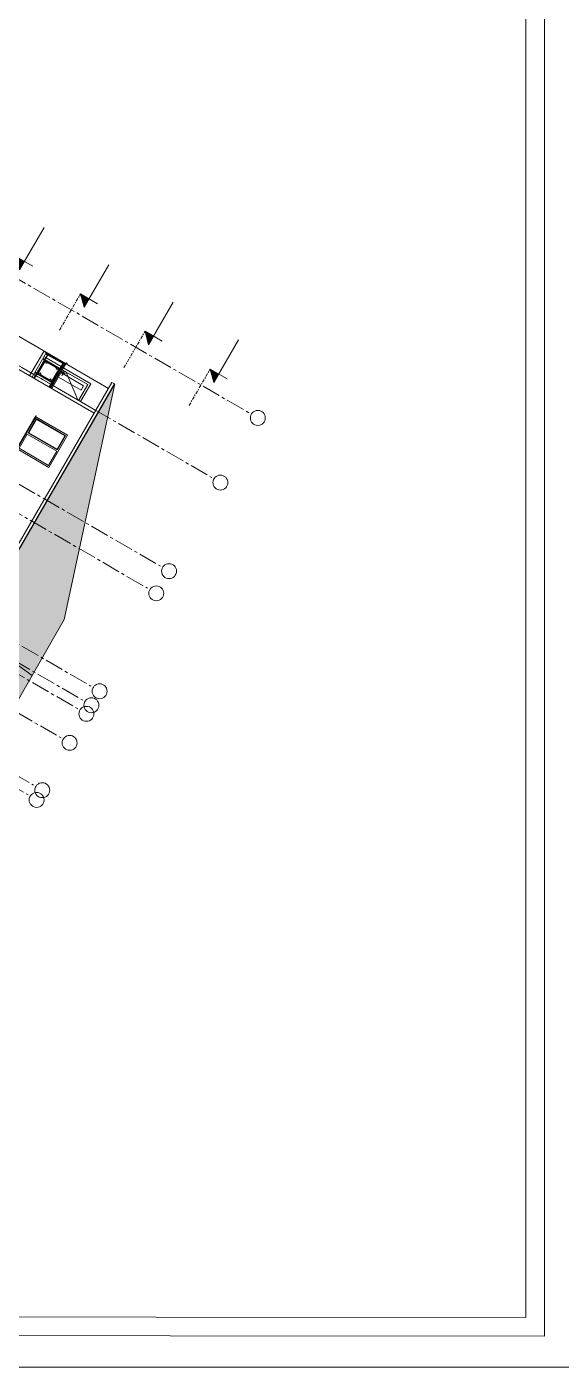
# Model space of a CAD drawing. Header units: millimetres. Extents: x 1373 to 40779, y 1939 to 6439.
# Drawn here: x 4876 to 5413, y 1939 to 3286 of the extents above; entities that cross this region are included whole.
import ezdxf

# ---------------------------------------------------------------- set-up
doc = ezdxf.new("R2010")
doc.units = ezdxf.units.MM
doc.linetypes.add('Centre', pattern=[1.34939, 0.635, -0.23813, 0.23813, -0.23813])
doc.linetypes.add('IMPORT-CENTER2', pattern=[112.5, 75, -12.5, 12.5, -12.5])
for name, color, linetype, lineweight in [('A-ANNO-DIMS', 211, 'Continuous', 18), ('A-DETL', 6, 'Continuous', 30), ('A-DOOR', 31, 'Continuous', 18), ('A-DOOR-FRAM', 31, 'Continuous', 18), ('A-FLOR', 192, 'Continuous', 30), ('A-FLOR-HRAL', 11, 'Continuous', 18), ('A-FLOR-LEVL', 51, 'Continuous', 18), ('A-GLAZ', 151, 'Continuous', 18), ('A-ROOF', 132, 'Continuous', 18), ('A-ROOF-PATT', 132, 'Continuous', 18), ('A-WALL', 20, 'Continuous', 9), ('HESAPLAMALAR', 2, 'Continuous', 30), ('S-COLS', 52, 'Continuous', 9), ('S-GRID', 252, 'IMPORT-CENTER2', 5), ('S-GRID-IDEN', 1, 'Continuous', 18)]:
    doc.layers.add(name, color=color, linetype=linetype, lineweight=lineweight)

# ---------------------------------------------------------------- blocks, each defined once
blk = doc.blocks.new('STB Stütze - rechteckig - 35-70-2135510-ARKA GÖRÜNÜŞ')
at = {"layer": 'S-COLS'}
for p, q in [((1005.4, 988), (1005.4, 791.4)), ((1005.4, 786.4), (1005.4, 781.3)), ((1005.4, 778.7), (1005.4, 710.2)), ((1005.4, 707.6), (1005.4, 700))]:
    blk.add_line(p, q, dxfattribs=at)
blk = doc.blocks.new('STB Stütze - rechteckig - 35-70-V118-ARKA GÖRÜNÜŞ')
at = {"layer": 'S-COLS'}
for p, q in [((1005.4, 988), (1005.4, 791.4)), ((1005.4, 786.4), (1005.4, 781.3)), ((1005.4, 778.7), (1005.4, 710.2)), ((1005.4, 707.6), (1005.4, 700))]:
    blk.add_line(p, q, dxfattribs=at)
blk = doc.blocks.new('STB Stütze - rechteckig - 35-70-2136767-ARKA GÖRÜNÜŞ')
at = {"layer": 'S-COLS'}
for p, q in [((1005.4, 1288), (1005.4, 1091.4)), ((1005.4, 1086.4), (1005.4, 1081.3)), ((1005.4, 1078.7), (1005.4, 1010.2)), ((1005.4, 1007.6), (1005.4, 1000))]:
    blk.add_line(p, q, dxfattribs=at)
blk = doc.blocks.new('STB Stütze - rechteckig - 35-70-V163-ARKA GÖRÜNÜŞ')
at = {"layer": 'S-COLS'}
for p, q in [((1005.4, 1288), (1005.4, 1091.4)), ((1005.4, 1086.4), (1005.4, 1081.3)), ((1005.4, 1078.7), (1005.4, 1010.2)), ((1005.4, 1007.6), (1005.4, 1000))]:
    blk.add_line(p, q, dxfattribs=at)
blk = doc.blocks.new('RFFRFR')
at = {"layer": 'A-FLOR-LEVL'}
for points in [[(27079, -1469.4), (27079, -1508.9), (27039.6, -1469.4)], [(27079, -1772.2), (27079, -1811.7), (27039.6, -1772.2)], [(27079, -2072.2), (27079, -2111.7), (27039.6, -2072.2)], [(27079, -2372.2), (27079, -2411.7), (27039.6, -2372.2)], [(27079, -2672.2), (27079, -2711.7), (27039.6, -2672.2)], [(27097.9, -2972.2), (27097.9, -3011.7), (27058.4, -2972.2)], [(26981.1, -3072.2), (26981.1, -3111.7), (26941.6, -3072.2)], [(27079, -3271.7), (27079, -3311.2), (27039.6, -3271.7)], [(27065.5, -3572.2), (27065.5, -3611.7), (27026, -3572.2)], [(26889.4, -3632.2), (26889.4, -3671.7), (26849.9, -3632.2)]]:
    blk.add_hatch(color=256, dxfattribs=at).paths.add_polyline_path(points)
for p, q in [((27079, -1508.9), (27079, -1430)), ((27039.6, -1469.4), (27079, -1508.9)), ((27039.6, -1469.4), (27237, -1469.4)), ((27039.6, -1772.2), (27079, -1811.7)), ((27039.6, -1772.2), (27237, -1772.2)), ((27079, -1811.7), (27079, -1732.7)), ((27079, -2111.7), (27079, -2032.7)), ((27039.6, -2072.2), (27079, -2111.7)), ((27039.6, -2072.2), (27237, -2072.2)), ((27079, -2411.7), (27079, -2332.7)), ((27039.6, -2372.2), (27079, -2411.7)), ((27039.6, -2372.2), (27237, -2372.2)), ((27079, -2711.7), (27079, -2632.7)), ((27039.6, -2672.2), (27079, -2711.7)), ((27039.6, -2672.2), (27237, -2672.2)), ((27097.9, -3011.7), (27097.9, -2932.7)), ((27058.4, -2972.2), (27097.9, -3011.7)), ((27058.4, -2972.2), (27255.9, -2972.2)), ((26941.6, -3072.2), (26981.1, -3111.7)), ((26941.6, -3072.2), (27139.1, -3072.2)), ((26981.1, -3111.7), (26981.1, -3032.7)), ((27079, -3311.2), (27079, -3232.2)), ((27039.6, -3271.7), (27079, -3311.2)), ((27039.6, -3271.7), (27237, -3271.7)), ((27065.5, -3611.7), (27065.5, -3532.7)), ((26889.4, -3671.7), (26889.4, -3592.7)), ((27026, -3572.2), (27065.5, -3611.7)), ((27026, -3572.2), (27286.7, -3572.2)), ((26849.9, -3632.2), (26889.4, -3671.7)), ((26849.9, -3632.2), (27110.6, -3632.2))]:
    blk.add_line(p, q, dxfattribs=at)
at = {"layer": 'A-FLOR-LEVL', "linetype": 'Centre', "ltscale": 20}
for p, q in [((26909.9, -1508.9), (27079, -1508.9)), ((26909.9, -1811.7), (27079, -1811.7)), ((26909.9, -2111.7), (27079, -2111.7)), ((26909.9, -2411.7), (27079, -2411.7)), ((26909.9, -2711.7), (27079, -2711.7)), ((26929.9, -3011.7), (27099, -3011.7)), ((26813.1, -3111.7), (26982.2, -3111.7)), ((26909.9, -3311.2), (27079, -3311.2)), ((26896.4, -3611.7), (27065.5, -3611.7)), ((26720.2, -3671.7), (26889.4, -3671.7))]:
    blk.add_line(p, q, dxfattribs=at)
blk = doc.blocks.new('A$C1f4491a2')
at = {"layer": 'A-ROOF-PATT'}
h = blk.add_hatch(dxfattribs=at)
h.set_pattern_fill('FP_120', color=256, style=0, pattern_type=2)
h.set_pattern_definition([(0, (1814.931, 2473.292), (63.448, 9.419), [15.226, -12.688, 17.763, -7.613, -32.989]), (0, (1814.931, 2473.292), (63.448, 9.419), [-53.29, 22.838, -10.15]), (0, (1830.104, 2473.684), (63.448, 9.419), [12.688, -48.214, 10.15, -15.226]), (0, (1860.687, 2472.703), (63.448, 9.419), [7.613, -78.666]), (97.621, (1814.931, 2473.292), (-22.82974, 9.41852), [9.107, -28.904]), (97.621, (1830.157, 2473.292), (-22.82974, 9.41852), [8.909, -29.102]), (97.621, (1842.845, 2473.292), (-22.82974, 9.41852), [8.315, -29.696]), (97.621, (1860.687, 2472.703), (-22.82974, 9.41852), [9.107, -28.904]), (97.621, (1868.3, 2472.703), (-22.82974, 9.41852), [9.107, -28.904]), (97.621, (1891.06, 2473.292), (-22.82974, 9.41852), [8.711, -29.3])])
h.paths.add_polyline_path([(1273.2, 2387.9), (1785.2, 2387.9), (1756.1, 2688), (1472.4, 2690), (583.7, 2387.9), (1174.2, 2387.9)])
h = blk.add_hatch(dxfattribs=at)
h.set_pattern_fill('FP_118', color=256, style=0, pattern_type=2)
h.set_pattern_definition([(0, (1807.305, 2473.531), (64.187, 9.419), [15.237, -12.698, 17.777, -7.619, -33.014]), (0, (1807.305, 2473.531), (64.187, 9.419), [-53.33, 22.856, -10.158]), (0, (1822.518, 2473.924), (64.187, 9.419), [12.698, -48.251, 10.158, -15.237]), (0, (1853.051, 2472.943), (64.187, 9.419), [7.619, -78.725]), (93.464, (1807.305, 2473.531), (-22.15556, 9.41854), [9.043, -28.701]), (93.464, (1822.542, 2473.531), (-22.15556, 9.41854), [8.846, -28.898]), (93.464, (1835.24, 2473.531), (-22.15556, 9.41854), [8.257, -29.488]), (93.464, (1853.051, 2472.943), (-22.15556, 9.41854), [9.043, -28.701]), (93.464, (1860.67, 2472.943), (-22.15556, 9.41854), [9.043, -28.701]), (93.464, (1883.49, 2473.531), (-22.15556, 9.41854), [8.65, -29.095])])
h.paths.add_polyline_path([(1785.2, 2387.9), (2936.4, 2387.9), (2015.1, 2687.2), (1756.1, 2688), (1780, 2441.5)])
at = {"layer": 'A-DOOR'}
for p, q in [((2879.5, 2295.2), (2806.4, 2295.2)), ((2881.5, 2192.2), (2806.4, 2291.3)), ((2847.5, 2283.2), (2847.5, 2178.7)), ((2847.5, 2283.2), (2867.5, 2283.2)), ((2867.5, 2187.9), (2867.5, 2283.2)), ((2879.5, 2295.2), (2879.5, 2178.7)), ((2847.5, 2173.6), (2847.5, 2168.5)), ((2847.5, 2166), (2847.5, 2163.4)), ((2870.5, 2187.9), (2859.5, 2187.9)), ((2859.5, 2187.9), (2859.5, 2187.2)), ((2859.5, 2187.2), (2859.5, 2186.5)), ((2859.5, 2186.5), (2870.5, 2186.5)), ((2861.9, 2166), (2860, 2163.4)), ((2867.6, 2173.6), (2863.9, 2168.6)), ((2867.5, 2178.7), (2867.5, 2186.6)), ((2867.5, 2168.6), (2867.5, 2173.6)), ((2867.5, 2163.4), (2867.5, 2166)), ((2869.5, 2193.8), (2869.5, 2187.9)), ((2869.5, 2186.6), (2869.5, 2178.7)), ((2872.8, 2194.4), (2870.2, 2194.4)), ((2870.6, 2187.9), (2870.5, 2187.9)), ((2870.5, 2187.9), (2870.5, 2187.9)), ((2870.5, 2186.5), (2870.5, 2186.5)), ((2870.5, 2186.5), (2870.6, 2186.5)), ((2870.7, 2187.9), (2870.6, 2187.9)), ((2870.6, 2187.9), (2870.6, 2187.9)), ((2870.6, 2187.9), (2870.6, 2187.9)), ((2870.6, 2186.5), (2870.6, 2186.5)), ((2870.6, 2186.5), (2870.7, 2186.5)), ((2870.8, 2187.9), (2870.7, 2187.9)), ((2870.7, 2187.9), (2870.7, 2187.9)), ((2870.7, 2187.9), (2870.7, 2187.9)), ((2870.7, 2186.5), (2870.7, 2186.5)), ((2870.7, 2186.5), (2870.7, 2186.5)), ((2870.7, 2186.5), (2870.8, 2186.5)), ((2870.9, 2187.9), (2870.8, 2187.9)), ((2870.8, 2187.9), (2870.8, 2187.9)), ((2870.8, 2186.5), (2870.8, 2186.5)), ((2870.8, 2186.5), (2870.9, 2186.5)), ((2871, 2187.9), (2870.9, 2187.9)), ((2870.9, 2187.9), (2870.9, 2187.9)), ((2870.9, 2187.9), (2870.9, 2187.9)), ((2870.9, 2186.5), (2870.9, 2186.5)), ((2870.9, 2186.5), (2870.9, 2186.5)), ((2870.9, 2186.5), (2871, 2186.5)), ((2871.1, 2187.9), (2871, 2187.9)), ((2871, 2187.9), (2871, 2187.9)), ((2871, 2187.9), (2871, 2187.9)), ((2871, 2186.5), (2871, 2186.5)), ((2871, 2186.5), (2871, 2186.5)), ((2871, 2186.5), (2871.1, 2186.5)), ((2871.2, 2187.9), (2871.1, 2187.9)), ((2871.1, 2187.9), (2871.1, 2187.9)), ((2871.1, 2187.9), (2871.1, 2187.9)), ((2871.1, 2186.5), (2871.1, 2186.5)), ((2871.1, 2186.5), (2871.1, 2186.5)), ((2871.1, 2186.5), (2871.2, 2186.5)), ((2871.3, 2187.9), (2871.2, 2187.9)), ((2871.2, 2187.9), (2871.2, 2187.9)), ((2871.2, 2187.9), (2871.2, 2187.9)), ((2871.2, 2186.5), (2871.2, 2186.5)), ((2871.2, 2186.5), (2871.2, 2186.5)), ((2871.2, 2186.5), (2871.2, 2186.5)), ((2871.2, 2186.5), (2871.3, 2186.5)), ((2871.4, 2187.9), (2871.3, 2187.9)), ((2871.3, 2187.9), (2871.3, 2187.9)), ((2871.3, 2187.9), (2871.3, 2187.9)), ((2871.3, 2187.9), (2871.3, 2187.9)), ((2871.3, 2187.9), (2871.3, 2187.9)), ((2871.3, 2186.5), (2871.3, 2186.5)), ((2871.3, 2186.5), (2871.3, 2186.5)), ((2871.3, 2186.5), (2871.3, 2186.5)), ((2871.3, 2186.5), (2871.4, 2186.5)), ((2881.5, 2192.2), (2871.4, 2178.7)), ((2871.5, 2187.9), (2871.4, 2187.9)), ((2871.4, 2187.9), (2871.4, 2187.9)), ((2871.4, 2187.9), (2871.4, 2187.9)), ((2871.4, 2187.9), (2871.4, 2187.9)), ((2871.4, 2187.9), (2871.4, 2187.9)), ((2871.4, 2186.5), (2871.4, 2186.5)), ((2871.4, 2186.5), (2871.4, 2186.5)), ((2871.4, 2186.5), (2871.4, 2186.5)), ((2871.4, 2186.5), (2871.4, 2186.5)), ((2871.4, 2186.5), (2871.4, 2186.5)), ((2871.4, 2186.5), (2871.5, 2186.5)), ((2871.5, 2187.9), (2871.5, 2187.9)), ((2871.5, 2187.9), (2871.5, 2187.9)), ((2871.5, 2187.9), (2871.5, 2187.9)), ((2871.5, 2187.9), (2871.5, 2187.9)), ((2871.5, 2187.9), (2871.5, 2187.9)), ((2871.5, 2187.9), (2871.5, 2187.9)), ((2871.5, 2187.9), (2871.5, 2187.9)), ((2871.5, 2187.9), (2871.5, 2187.9)), ((2871.5, 2186.5), (2871.5, 2186.5)), ((2871.5, 2186.5), (2871.5, 2186.5)), ((2871.5, 2186.5), (2871.5, 2186.5)), ((2871.5, 2186.5), (2871.5, 2186.5)), ((2871.5, 2186.5), (2871.5, 2186.5)), ((2871.5, 2186.5), (2871.5, 2186.5)), ((2871.5, 2186.5), (2871.5, 2186.5)), ((2873.5, 2178.7), (2873.5, 2193.8)), ((2814.9, 2103.1), (2810.6, 2097.4)), ((2817.1, 2106.1), (2816.8, 2105.7)), ((2808.7, 2094.9), (2806.4, 2091.7))]:
    blk.add_line(p, q, dxfattribs=at)
for centre, radius, start, end in [((2870.2, 2193.8), 0.668, 90, 180), ((2870.2, 2193.8), 0.668, 90, 150), ((2871.5, 2187.2), 1.22, 0, 146.1363), ((2871.5, 2187.2), 1.22, 135, 146.1363), ((2871.5, 2187.2), 1.22, 213.8668, 0), ((2871.5, 2187.2), 1.22, 213.8668, 255), ((2871.5, 2187.2), 1.22, 90, 120), ((2871.5, 2179.1), 0.5, 315, 225), ((2871.5, 2187.2), 0.7, 60, 105), ((2871.5, 2187.2), 0.7, 255, 300), ((2871.5, 2187.2), 1.22, 270, 300), ((2871.5, 2187.2), 1.22, 45, 75), ((2871.5, 2187.2), 0.7, 0, 30), ((2871.5, 2187.2), 0.7, 330, 0), ((2871.5, 2187.2), 1.22, 315, 345), ((2872.8, 2193.8), 0.668, 0, 90), ((2872.8, 2193.8), 0.668, 30, 90), ((2871.5, 2097.2), 3, 108.8498, 176.8934), ((2871.5, 2097.2), 3, 234, 270), ((2871.5, 2097.2), 1.98, 120.302, 150.8747), ((2871.5, 2097.2), 1.5, 90, 173.2118), ((2871.5, 2097.2), 1.98, 90, 105.0438), ((2871.5, 2097.2), 1.98, 5.1494, 90), ((2871.5, 2097.2), 1.5, 6.7882, 90), ((2871.5, 2097.2), 3, 270, 306), ((2871.5, 2097.2), 3, 3.1066, 71.1502)]:
    blk.add_arc(centre, radius, start, end, dxfattribs=at)
at = {"layer": 'A-DOOR-FRAM'}
for p, q in [((2889, 2304.7), (2806.4, 2304.7)), ((2806.4, 2295.7), (2880, 2295.7)), ((2806.4, 2295.2), (2879.5, 2295.2)), ((2879.5, 2178.7), (2879.5, 2295.2)), ((2880, 2295.7), (2880, 2178.7)), ((2889, 2178.7), (2889, 2304.7)), ((2889, 2168.6), (2889, 2173.6)), ((2889, 2097.4), (2889, 2166)), ((2889, 2087.2), (2889, 2094.9))]:
    blk.add_line(p, q, dxfattribs=at)
at = {"layer": 'A-FLOR', "color": 1, "lineweight": 20}
for p, q in [((2793.6, 2087.2), (2906.6, 2087.2)), ((2906.6, 2075.2), (2793.6, 2075.2)), ((2906.6, 2087.2), (2906.6, 2075.2))]:
    blk.add_line(p, q, dxfattribs=at)
at = {"layer": 'A-FLOR-HRAL'}
for p, q in [((2793.6, 2178.7), (2906.4, 2178.7)), ((2793.6, 2173.6), (2906.4, 2173.6)), ((2794.2, 2087.2), (2794.2, 2173.6)), ((2794.2, 2168.5), (2905.1, 2168.5)), ((2794.2, 2166), (2905.1, 2166)), ((2814.9, 2173.6), (2814.9, 2168.6)), ((2814.9, 2168.6), (2814.9, 2173.6)), ((2814.9, 2166), (2814.9, 2097.4)), ((2814.9, 2097.4), (2814.9, 2166)), ((2816.8, 2168.6), (2816.8, 2173.6)), ((2816.8, 2097.4), (2816.8, 2166)), ((2817.1, 2153.3), (2817.1, 2158.4)), ((2817.1, 2158.4), (2822.2, 2158.4)), ((2817.1, 2158.4), (2817.1, 2153.3)), ((2817.1, 2158.4), (2817.1, 2158.4)), ((2819.6, 2163.4), (2819.6, 2158.4)), ((2819.7, 2163.4), (2819.6, 2163.4)), ((2819.7, 2163.4), (2875.5, 2163.4)), ((2819.7, 2158.4), (2819.7, 2163.4)), ((2873, 2158.4), (2873, 2158.4)), ((2873, 2158.4), (2878.1, 2158.4)), ((2875.5, 2163.4), (2875.5, 2158.4)), ((2878.1, 2158.4), (2878.1, 2153.3)), ((2878.3, 2168.6), (2878.3, 2173.6)), ((2878.3, 2097.4), (2878.3, 2166)), ((2878.4, 2173.6), (2878.4, 2168.6)), ((2878.4, 2166), (2878.4, 2097.4)), ((2880.3, 2168.6), (2880.3, 2173.6)), ((2880.3, 2097.4), (2880.3, 2166)), ((2902.4, 2168.6), (2902.4, 2173.6)), ((2902.4, 2097.4), (2902.4, 2166)), ((2902.6, 2087.2), (2902.6, 2173.6)), ((2905.1, 2173.6), (2905.1, 2087.2)), ((2905.1, 2166), (2905.1, 2168.5)), ((2906.4, 2173.6), (2906.4, 2178.7)), ((2822.2, 2153.3), (2817.1, 2153.3)), ((2817.1, 2153.3), (2817.1, 2153.3)), ((2817.1, 2105), (2817.1, 2110.1)), ((2817.1, 2110.1), (2822.2, 2110.1)), ((2817.1, 2110.1), (2817.1, 2105)), ((2817.1, 2110.1), (2817.1, 2110.1)), ((2822.2, 2105), (2817.1, 2105)), ((2817.1, 2105), (2817.1, 2105)), ((2819.6, 2153.3), (2819.6, 2110.1)), ((2819.6, 2105), (2819.6, 2099.9)), ((2819.7, 2110.1), (2819.7, 2153.3)), ((2819.7, 2099.9), (2819.7, 2105)), ((2873, 2153.3), (2873, 2153.3)), ((2878.1, 2153.3), (2873, 2153.3)), ((2873, 2110.1), (2873, 2110.1)), ((2873, 2110.1), (2878.1, 2110.1)), ((2873, 2105), (2873, 2105)), ((2878.1, 2105), (2873, 2105)), ((2875.5, 2153.3), (2875.5, 2110.1)), ((2875.5, 2105), (2875.5, 2099.9)), ((2878.1, 2110.1), (2878.1, 2105)), ((2794.2, 2097.4), (2905.1, 2097.4)), ((2794.2, 2094.9), (2905.1, 2094.9)), ((2814.9, 2094.9), (2814.9, 2087.2)), ((2814.9, 2087.2), (2814.9, 2094.9)), ((2816.8, 2087.2), (2816.8, 2094.9)), ((2819.6, 2099.9), (2819.7, 2099.9)), ((2875.5, 2099.9), (2819.7, 2099.9)), ((2878.3, 2087.2), (2878.3, 2094.9)), ((2878.4, 2094.9), (2878.4, 2087.2)), ((2880.3, 2087.2), (2880.3, 2094.9)), ((2902.4, 2087.2), (2902.4, 2094.9)), ((2905.1, 2094.9), (2905.1, 2097.4))]:
    blk.add_line(p, q, dxfattribs=at)
at = {"layer": 'A-FLOR-HRAL', "linetype": 'Continuous'}
for p, q in [((2814.9, 2168.6), (2814.9, 2168.6)), ((2815.8, 2168.6), (2815.8, 2173.6)), ((2815.8, 2097.4), (2815.8, 2166)), ((2879.3, 2168.5), (2879.3, 2173.6)), ((2879.3, 2097.4), (2879.3, 2166)), ((2814.9, 2097.4), (2814.9, 2104.1)), ((2815.8, 2087.2), (2815.8, 2094.9)), ((2878.4, 2087.2), (2878.4, 2087.5)), ((2879.3, 2087.2), (2879.3, 2094.9))]:
    blk.add_line(p, q, dxfattribs=at)
at = {"layer": 'A-FLOR-HRAL'}
for centre, start_param, end_param in [((2822.2, 2155.8), 3.141593, 6.283185), ((2873, 2155.8), 0, 3.141593), ((2822.2, 2107.6), 3.141593, 6.283185), ((2873, 2107.6), 0, 3.141593)]:
    blk.add_ellipse(centre, major_axis=(0, 2.54), ratio=0.999807, start_param=start_param, end_param=end_param, dxfattribs=at)
at = {"layer": 'A-GLAZ'}
for p, q in [((2519.5, 2184.7), (2519.5, 2321.2)), ((2519.5, 2321.2), (2586, 2321.2)), ((2585.9, 2184.7), (2585.9, 2321.2)), ((2586, 2321.2), (2586, 2184.7)), ((2591.8, 2184.7), (2591.8, 2321.2)), ((2591.8, 2321.2), (2657.4, 2321.2)), ((2592.9, 2320.3), (2592.9, 2186.5)), ((2592.9, 2320.3), (2656.4, 2320.3)), ((2593.9, 2319.2), (2592.9, 2320.3)), ((2593.9, 2187.5), (2593.9, 2319.2)), ((2593.9, 2319.2), (2655.4, 2319.2)), ((2656.4, 2320.3), (2655.4, 2319.2)), ((2655.4, 2319.2), (2655.4, 2187.5)), ((2655.4, 2319.2), (2655.4, 2187.5)), ((2656.4, 2186.5), (2656.4, 2320.3)), ((2657.4, 2321.2), (2657.4, 2184.7)), ((2657.4, 2184.7), (2657.4, 2321.2)), ((2663.4, 2179.7), (2663.4, 2327.2)), ((2511.1, 2179.7), (2666.1, 2179.7)), ((2666.1, 2177.2), (2511.1, 2177.2)), ((2586, 2184.7), (2519.5, 2184.7)), ((2657.4, 2184.7), (2591.8, 2184.7)), ((2592.9, 2186.5), (2593.9, 2187.5)), ((2592.9, 2186.5), (2656.4, 2186.5)), ((2655.4, 2187.5), (2593.9, 2187.5)), ((2656.4, 2186.5), (2655.4, 2187.5)), ((2666.1, 2179.7), (2666.1, 2177.2)), ((2912.1, 2180.6), (2908.4, 2181.2)), ((2908.4, 2179.7), (2910.9, 2179.7)), ((2910.9, 2177.2), (2908.4, 2177.2)), ((2910.9, 2177.2), (2910.9, 2179.7)), ((2910.9, 2177.2), (2912.1, 2177.2)), ((2912.1, 2177.2), (2912.1, 2180.6))]:
    blk.add_line(p, q, dxfattribs=at)
at = {"layer": 'A-ROOF'}
for p, q in [((1472.4, 2690), (1756.1, 2688)), ((1756.1, 2688), (1785.2, 2387.9)), ((2015.1, 2687.2), (1756.1, 2688)), ((2936.4, 2387.9), (2015.1, 2687.2)), ((501.1, 2387.9), (2936.4, 2387.9)), ((501.1, 2387.2), (2936.4, 2387.2)), ((2936.4, 2375.2), (501.1, 2375.2)), ((2936.4, 2387.9), (2936.4, 2387.2)), ((2936.4, 2387.2), (2936.4, 2375.2))]:
    blk.add_line(p, q, dxfattribs=at)
at = {"layer": 'A-WALL'}
for p, q in [((2793.6, 2375.2), (2793.6, 1187.2)), ((2908.4, 1187.2), (2908.4, 2375.2)), ((2513.6, 2327.2), (2663.6, 2327.2)), ((2513.6, 2179.7), (2513.6, 2327.2)), ((2663.6, 2327.2), (2663.6, 2179.7)), ((2908.4, 2087.2), (2906.6, 2087.2))]:
    blk.add_line(p, q, dxfattribs=at)
at = {"layer": 'S-GRID', "lineweight": 18}
for p, q in [((1331.7, 5.9), (1331.7, 2914.5)), ((1376.7, 5.9), (1376.7, 2914.5)), ((1596.7, 5.9), (1596.7, 2914.5)), ((1731.6, 3.6), (1731.6, 2914.5)), ((1771.7, 5.9), (1771.7, 2914.5)), ((1836.7, 5.9), (1836.7, 2914.5)), ((2291.7, 5.9), (2291.7, 2914.5)), ((2394.7, 5.9), (2394.7, 2914.5)), ((2806.4, 5.9), (2806.4, 2914.5)), ((3106.7, 0), (3106.7, 2914.5))]:
    blk.add_line(p, q, dxfattribs=at)
at = {"layer": 'S-GRID-IDEN'}
for centre in [(1331.7, 2954.5), (1376.7, 2954.5), (1596.7, 2954.5), (1731.6, 2954.5), (1771.7, 2954.5), (1836.7, 2954.5), (2291.7, 2954.5), (2394.7, 2954.5), (2806.4, 2954.5), (3106.7, 2954.5)]:
    blk.add_circle(centre, 30, dxfattribs=at)
at = {"layer": 'A-DETL'}
blk.add_blockref('RFFRFR', (-23898.1, 4199), dxfattribs=at)
at = {"layer": 'S-COLS'}
for name in ['STB Stütze - rechteckig - 35-70-2136767-ARKA GÖRÜNÜŞ', 'STB Stütze - rechteckig - 35-70-V163-ARKA GÖRÜNÜŞ', 'STB Stütze - rechteckig - 35-70-2135510-ARKA GÖRÜNÜŞ', 'STB Stütze - rechteckig - 35-70-V118-ARKA GÖRÜNÜŞ']:
    blk.add_blockref(name, (1801, 1087.2), dxfattribs=at)

msp = doc.modelspace()

# ---------------------------------------------------------------- linework, layer by layer
at = {"layer": 'A-ANNO-DIMS', "lineweight": 18, "ltscale": 2}
for points in [[(2352.5, 1938.6), (5430.3, 1938.6), (5430.3, 6438.6), (2352.5, 6438.6)], [(2386.2, 1972.4), (5396.5, 1969.9), (5396.5, 6402.4), (2386.2, 6404.9)], [(2405, 1991.1), (5377.8, 1988.7), (5377.8, 6383.7), (2405, 6386.1)]]:
    msp.add_lwpolyline(points, close=True, dxfattribs=at)

# ---------------------------------------------------------------- block references
at = {"layer": 'HESAPLAMALAR', "color": 4, "xscale": -0.25, "yscale": 0.25, "zscale": 0.25, "rotation": 239.9151996206696}
msp.add_blockref('A$C1f4491a2', (4079.9, 2591.1), dxfattribs=at)

doc.saveas('drawing.dxf')
